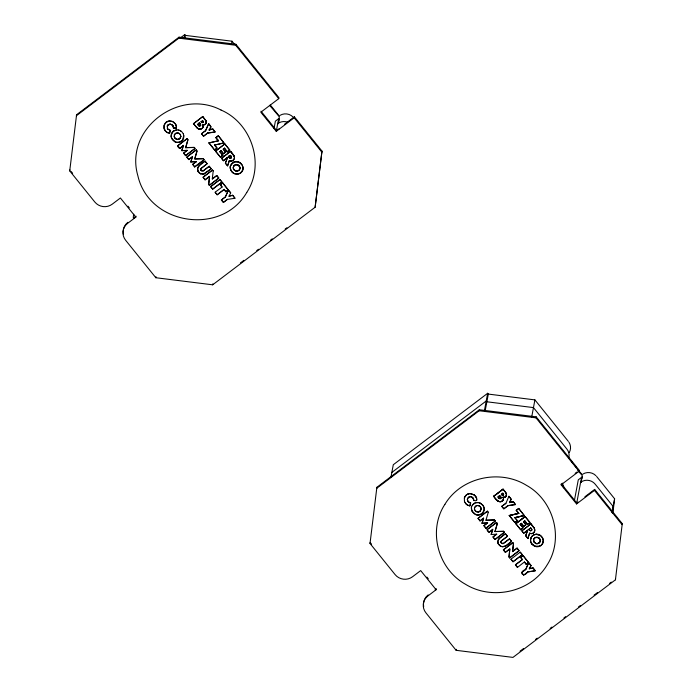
<?xml version="1.0" encoding="UTF-8"?>
<svg xmlns="http://www.w3.org/2000/svg" width="692" height="692" viewBox="0 0 692 692"><rect width="100%" height="100%" fill="white"/><g stroke="black" fill="none" stroke-linecap="round" stroke-linejoin="round"><path stroke-width="1.04" d="M203.093 126.541L203.128 125.736M203.24 125.728L202.998 127.285M503.387 499.122L503.421 498.327M503.491 499.14L503.534 498.318M202.981 170.985L201.017 170.388L200.706 168.787M200.758 169.661L200.81 168.822M502.842 543.661L501.302 543.038L500.999 541.378M501.043 542.243L501.103 541.412M205.074 179.834L209.468 176.469L208.638 184.435L209.347 185.309L218.854 178.086L216.786 175.517L212.262 179.098L213.222 170.933L212.505 170.042L203.007 177.23L205.074 179.834L209.607 176.235L208.75 184.401L209.365 185.162M512.798 542.632L513.395 543.583L512.556 551.688L517.071 548.107L519.147 550.702L509.641 557.899L508.931 557.017L509.762 549.059L505.368 552.415L503.3 549.82L512.798 542.632L513.507 543.549L512.686 551.455L517.071 548.107M135.822 217.141L120.391 197.999L112.26 204.157A12.456 12.075 10.6 0 1 94.778 201.977L69.728 170.898L76.578 114.742L179.038 37.169L235.877 44.253L278.928 97.667L278.746 98.662L260.841 112.216L276.272 131.35L294.169 117.804L294.36 116.81L321.979 151.081L315.128 207.245L212.669 284.81L155.83 277.726L125.633 240.262A12.456 12.075 10.6 0 1 127.683 223.3L135.822 217.141L136.004 216.146A10.38 10.069 10.6 0 0 133.807 218.438M315.128 207.245L321.979 151.081M436.116 589.731L420.684 570.589L412.553 576.747A12.456 12.075 10.6 0 1 395.071 574.568L370.021 543.488L376.872 487.324L479.331 409.759L536.17 416.843L579.221 470.257L579.04 471.252L561.134 484.798L576.566 503.94L594.463 490.394L594.653 489.4L622.272 523.671L615.422 579.827L512.962 657.4L456.123 650.316L425.926 612.852A12.456 12.075 10.6 0 1 427.976 595.89L436.116 589.731L436.297 588.736A10.38 10.069 10.6 0 0 435.104 589.8M612.403 512.798L613.173 506.483L595.172 484.158A10.38 10.069 10.6 0 0 580.605 482.341M612.827 513.516L614.608 498.785L596.608 476.459M466.469 494.728L464.341 497.816L464.444 501.345M205.957 123.124L206.121 122.225M206.06 123.159L206.225 122.225M506.25 495.714L506.414 494.815M506.354 495.749L506.518 494.815M76.578 114.742L76.397 115.737L178.856 38.164L179.038 37.169M69.728 170.898L69.918 169.903M184.046 38.449L184.764 34.6L185.404 35.396L232.01 41.209L234.683 44.53M184.868 38.285L185.404 35.396M169.488 133.201L170.249 130.39L167.715 129.084L167.196 126.005M176.469 126.748L176.495 128.081L173.467 127.934M179.721 148.365L183.198 145.701L181.711 150.648L187.013 150.432L183.527 153.088L185.594 155.657L195.083 148.451L194.21 147.361L185.741 147.612L188.016 139.672L187.134 138.582L177.645 145.796C179.989 153.935 186.416 137.63 181.866 150.51M155.83 277.726L156.011 276.731M179.738 148.218L177.809 145.787L187.134 138.582M185.594 155.657L194.936 148.434L194.158 147.465L185.603 147.69M198.31 128.989L193.423 123.634L196.666 127.613M193.578 123.652L202.825 116.524L205.723 120.59M198.604 125.563L197.661 124.283L198.682 125.494M196.087 161.729L190.802 161.893M196.424 161.608L190.949 161.781M192.281 156.998L190.793 161.919M190.94 161.807L192.48 156.686L188.821 159.454L186.892 157.058L196.199 150L196.978 150.968L194.677 158.987L203.24 158.736L204.01 159.731L194.677 166.928L192.618 164.333L196.095 161.694M198.621 125.468L199.114 126.013C197.523 126.584 198.215 119.56 200.766 125.217M201.874 122.683L201.087 121.688L201.614 122.294M201.242 121.705L202.522 120.737L203.137 121.714M196.199 150.034L197.09 150.977L194.824 158.883L203.292 158.632L204.166 159.748L194.677 166.928M202.505 120.84L201.069 121.783M202.644 124.646L203.197 124.915M207.6 133.141L203.535 136.307L201.502 133.651L203.552 136.203M201.649 133.668L205.636 130.658M210.93 126.705C204.192 119.11 214.485 127.812 209.365 129.759M212.894 129.023L209.148 130.001L212.894 129.023L215.229 132.042L207.539 133.141M205.135 161.288L207.228 163.727L200.983 168.537M214.65 145.156L217.089 148.071L214.606 150.034L208.941 142.889L218.326 140.787M231.465 44.098L232.01 41.209M209.235 166.383L211.337 168.813L204.235 173.969M218.369 135.814L223.853 142.907L214.459 145.095L224.035 142.967L218.369 135.814L215.895 137.777L218.352 135.917M214.606 150.034L216.942 148.045L214.485 145M215.489 151.133L220.367 157.058L222.807 155.293L220.367 157.058L215.489 151.133L224.9 143.919L229.744 150.043L227.296 151.894L224.502 148.261L223.213 149.238L225.523 152.11L223.481 153.659M209.347 185.309L218.707 178.069L216.76 175.664M215.653 151.046L224.9 143.919M278.746 98.662L235.695 45.248L235.877 44.253M205.091 179.686L203.154 177.256L212.505 170.042M218.335 136.065C211.596 137.042 223.646 145.095 215.913 137.673M213.222 170.933L212.487 170.189M212.392 178.865L216.786 175.517M212.643 189.219L222.045 182.074L219.978 179.505L210.576 186.65L212.669 189.037M223.464 153.806L221.189 150.683L219.848 151.782L221.163 150.778L223.464 153.806L225.678 152.128L223.231 149.135L224.519 148.157L227.296 151.894M221.189 150.683L219.995 151.799L222.807 155.293M220.341 157.162L222.677 155.172L219.866 151.686M215.238 192.264L217.158 194.815L215.091 192.212L222.175 187.013L220.272 184.79L222.738 182.922L228.308 189.868L225.843 191.736L224.122 189.383L217.167 194.789L224.096 189.565M223.378 149.152L224.519 148.157M223.386 160.76L227.642 157.318L223.386 160.76L221.466 158.26L230.687 151.263L234.424 156.842M220.428 184.842L222.738 182.922M227.391 157.724L225.333 163.182L227.599 165.994L229.372 160.665L230.574 161.124A3.572 3.46 10.6 0 0 233.135 160.414L234.519 157.767M222.02 186.987L220.272 184.816M229.744 150.043L227.313 151.799M231.509 157.179L231.37 157.715C229.831 159.748 226.742 155.614 230.419 155.337L231.491 157.283M223.404 160.613L221.622 158.278L230.687 151.263M229.355 160.76L230.609 160.916A3.46 3.356 10.6 0 0 233.083 160.233M230.419 155.337L231.102 156.47M228.974 196.217L232.711 195.3L228.974 196.217L230.765 192.886L228.412 189.971L225.35 196.9L221.302 199.962L223.386 202.332M212.669 284.81L212.851 283.815M230.626 192.93L228.438 190.17L225.436 196.96M234.856 198.171L232.668 195.412M273.997 128.582L275.39 121.152L278.642 118.687L276.272 131.35M279.205 118.955L278.305 123.747L279.308 116.723L269.577 105.296M376.872 487.324L376.69 488.318L479.149 410.754L479.331 409.759M370.021 543.488L370.211 542.493L371.561 544.172M390.885 477.584L393.29 464.73L487.661 393.281L488.301 394.085L534.907 399.889L568.331 441.366M484.487 410.261L487.661 393.281M485.127 411.057L488.301 394.085M469.781 505.791L470.672 502.911L468.017 501.639M464.444 501.319L465.604 503.491A6.513 6.314 10.6 0 0 468.631 505.601L469.859 505.887M474.193 494.832C479.919 499.295 474.747 504.373 472.411 497.314M476.684 500.532L476.658 499.347M487.306 523.014L482.004 523.238L487.635 522.901L483.829 525.652L485.888 528.247L495.377 521.033L494.503 519.943L485.888 520.306L488.31 512.262L487.428 511.172L477.938 518.386L480.032 520.773M456.123 650.316L456.305 649.321M483.492 518.317L480.014 520.946M482.151 523.126L483.691 518.005L480.032 520.799L478.094 518.369L487.428 511.172M486.035 520.202L494.503 519.943M488.189 512.314L487.41 511.319M485.888 528.247L495.23 521.015L494.451 520.055M503.309 499.771C500.766 504.684 494.797 499.615 493.716 496.225L503.119 489.106L505.567 492.272M493.872 496.242L503.119 489.106L493.699 496.32M496.38 534.319L492.903 536.949L494.97 539.518L504.312 532.286L503.534 531.326L494.97 531.577L497.392 523.533L496.51 522.443L487.021 529.648C489.322 537.788 495.801 521.5 491.242 534.371M498.915 498.05L499.46 498.508L497.955 496.865L498.975 498.084M500.956 497.34C500.057 493.638 496.302 497.79 500.022 498.785L501.077 497.704M500.022 498.785L500.601 498.37M503.318 495.204L502.539 495.455L501.38 494.278L501.908 494.875M501.518 494.391L502.833 493.18L501.363 494.373M505.93 496.32L504.399 497.349L502.937 497.237L504.425 497.453M507.876 505.826L503.828 508.888L501.769 506.336L503.845 508.793L507.85 505.627L515.35 504.451L513.187 501.605L509.641 502.444L511.241 499.192L508.897 496.276L505.913 503.343L501.942 506.259M496.718 534.198L491.086 534.509L492.574 529.553L489.097 532.217M508.897 496.276L511.12 499.209L509.442 502.591L513.127 501.821M503.525 531.352L495.117 531.465M509.442 502.591L513.17 501.709M501.579 540.815L507.539 536.257L505.454 533.67L498.655 539.215M524.328 515.557L518.663 508.404L524.147 515.488L514.753 517.685L524.328 515.557L514.96 517.651L517.382 520.652L514.9 522.624L509.234 515.471L518.619 513.377M509.424 515.54L518.81 513.438L516.344 510.385M531.733 416.869L534.907 399.889M509.528 538.964L511.63 541.404C508.681 544.985 501.233 550.019 498.292 543.661M518.663 508.404L516.189 510.367L518.645 508.499M520.289 524.389L523.117 527.78L520.635 529.743L515.799 523.619L525.193 516.5L530.055 522.529L527.589 524.484L524.796 520.851L523.507 521.82L525.816 524.7L523.775 526.24M509.641 557.899L519 550.659L517.054 548.254M515.947 523.636L525.193 516.5M579.04 471.252L535.989 417.838L536.17 416.843M511.016 559.257L512.954 561.653M512.962 561.627L510.878 559.205L520.272 552.095L522.33 554.69L512.936 561.8L522.339 554.655M523.758 526.387L521.483 523.273L520.133 524.372L521.457 523.368L523.758 526.387L525.972 524.718L523.524 521.725L524.813 520.747L527.589 524.484M520.635 529.743L522.97 527.762L520.159 524.268M534.786 530.461L534.388 528.29L530.98 523.853L521.759 530.851L523.714 533.099M517.452 567.405L515.531 564.819L522.477 559.568L520.566 557.38L522.313 559.577L515.384 564.802L517.452 567.405L524.415 561.973L526.145 564.291L528.601 562.423L523.031 555.512L520.566 557.406M520.721 557.423L523.014 555.659L528.446 562.406L526.154 564.17M523.68 533.35L527.702 530.219L525.626 535.772L527.935 529.908L523.697 533.203L521.915 530.868L530.98 523.853M522.183 554.673L520.254 552.242M525.747 535.755L527.849 538.359L529.596 533.125L530.902 533.506A3.46 3.356 10.6 0 0 533.376 532.823M531.586 530.159L530.427 530.894L528.861 529.319L529.709 530.332M529.017 529.337L530.712 527.918L531.716 529.415M525.643 535.669L527.909 538.48M524.415 561.973L526.162 564.144M523.671 574.948L521.751 572.535L525.738 569.525C517.746 571.817 523.697 578.59 527.659 571.903L535.158 570.727L533.004 567.89L529.458 568.651L531.058 565.468L528.705 562.561L525.643 569.481M532.961 568.002L529.276 568.772M530.92 565.511L528.731 562.76L525.73 569.551M561.134 484.798L561.324 483.803L576.747 502.946A10.38 10.069 10.6 0 1 578.105 502.081M574.455 500.299L578.287 479.833L581.539 477.368L576.566 503.94M581.565 480.516L581.202 482.428L582.206 475.404L577.837 470.638M581.92 478.596L582.275 476.684M612.013 512.668L614.608 498.785M622.272 523.671L622.082 524.666L594.463 490.394M615.422 579.827L615.603 578.832M203.249 122.423L203.015 121.178M503.542 495.005L503.638 494.555M534.492 531.387L534.7 530.349M197.8 167.611L197.99 171.14M467.316 499.399C467.437 496.977 470.621 495.783 472.402 497.34M467.42 499.408L468.553 497.34M497.73 541.386L499.486 538.186M171.408 133.686L171.097 136.834M230.177 167.006L231.344 163.987M230.28 167.014L230.661 165.414M471.33 507.833L471.702 506.276M530.53 541.187L530.851 537.961M530.574 539.604L531.724 536.637M242.546 170.362L242.935 168.753M242.65 170.396L243.039 168.761M483.708 511.189C486.303 504.736 476.598 499.036 472.48 504.909M543.229 541.343L542.07 544.327M542.943 542.986L543.272 539.76M174.315 134.871L174.384 137.362L176.296 139.213M233.247 167.473L233.879 165.838M233.36 167.481L233.567 166.608M474.608 507.461L474.427 509.122M533.541 540.054L534.172 538.419M180.525 137.397L180.724 136.584M180.837 136.601L179.583 138.789M239.666 169.159L239.986 168.294M239.769 169.194L239.96 167.455M481.13 509.191L480.499 510.757M539.959 541.741L540.167 540.867M540.063 541.784L540.279 540.885M200.784 125.122L199.728 126.195M500.852 498.171L500.965 497.704M231.275 157.672L231.396 157.17M531.568 530.254L531.629 529.345M531.664 530.306L531.802 529.769M469.859 505.913L470.672 502.911M203.111 126.437L202.505 127.916M503.188 499.832L503.404 499.027M503.292 499.875L503.517 499.044M185.594 147.716L187.895 139.697L187.117 138.729M494.97 531.577L497.271 523.559L496.493 522.59L487.185 529.639L489.114 532.07M482.004 523.238L483.492 518.291M229.303 160.535L227.556 165.777L225.454 163.165L227.642 157.318M527.892 538.584L529.665 533.255M464.453 497.842L464.894 496.718M221.068 110.054C179.098 87.979 124.127 128.885 137.864 175.742C148.988 224.952 221.431 236.223 246.75 192.463M246.707 192.523C265.313 164.402 251.628 123.159 221.042 110.045M444.844 504.433C427.552 530.747 438.079 569.083 465.335 584.178C491.995 600.751 530.842 592.283 547.043 565.044C564.283 538.731 553.738 500.446 526.517 485.369C499.849 468.787 461.002 477.255 444.809 504.494M205.524 130.693L208.603 123.695M205.619 130.753L208.629 123.894M205.636 123.73L205.982 123.029M206.086 123.064L205.135 124.482M505.904 496.415L506.267 495.61M506.371 495.645L505.428 497.072M209.148 130.001L210.826 126.619M529.268 568.798L531.058 565.468M200.697 168.848L207.09 163.649L205.143 161.227L199.253 165.734M500.991 541.438L501.518 540.677M233.758 159.644L234.32 158.736M534.051 532.226L534.613 531.326M167.196 126.03L168.191 124.672M167.672 125.347L167.386 128.34M197.791 167.672L199.27 165.673M497.981 540.218L498.664 539.154M171.4 133.712L172.187 132.293M230.644 165.518L234.026 161.954M471.693 506.302L472.48 504.875M530.833 538.065L531.638 536.568L534.319 534.544M182.636 139.974L183.726 135.494M242.572 170.267L240.608 172.81M242.667 170.301C241.292 174.168 236.05 175.465 232.953 172.81M483.708 511.154L481.744 513.741L478.743 514.917M542.156 544.388L542.961 542.891M174.306 134.905C175.612 131.324 181.33 132.959 180.828 136.627M233.55 166.703L234.579 165.293M474.6 507.487C475.75 504.33 480.724 505.143 481.096 508.386M474.703 507.53L475.724 506.189L477.272 505.584M533.74 539.258L534.259 538.488M180.119 138.106L180.534 137.362M239.787 169.099L238.714 170.552M480.828 509.952L479.807 511.293M539.552 542.45L539.976 541.646M540.08 541.68L539.007 543.142M202.592 127.977L203.015 127.19M502.799 500.498L503.205 499.728M464.79 496.7L466.538 494.806M503.465 494.867L502.591 495.256M231.292 157.568C229.848 159.333 227.062 155.761 230.401 155.484L231.189 156.418M531.344 530.678L531.681 530.21M500.973 498.119L499.486 498.413M204.114 124.967L205.723 123.79M505.368 496.986L506.016 496.38M167.672 125.373L170.578 124.076L173.087 125.918M233.066 160.336L233.861 159.601M533.359 532.927L534.155 532.191M172.187 132.319L173.381 131.099L171.149 135.251L171.694 138.365M182.645 139.948L179.998 141.972L176.849 142.336M231.318 164.082L232.538 162.793M240.591 172.913L241.88 171.702M472.567 504.97L475.205 502.946L478.362 502.6M531.612 536.672L532.892 535.47M531.707 536.732L532.875 535.565M540.902 545.4L542.087 544.223M542.173 544.293L540.954 545.581L537.883 546.818M180.214 138.141L178.77 139.101M233.861 165.933L234.51 165.215M238.645 170.474L239.363 169.834M479.867 511.379L480.507 510.722M534.155 538.523C535.539 536.326 539.206 536.897 539.985 539.319M534.241 538.584L534.873 537.883M538.938 543.056L539.656 542.416M201.917 128.496L202.522 127.812M201.977 128.582L202.609 127.873M502.816 500.402C501.363 502.262 498.335 501.925 496.977 500.1M502.902 500.463L501.415 501.527M166.244 122.225L164.16 125.261L164.255 128.729M180.474 37.844L184.764 34.6M193.405 123.738L202.825 116.524M197.644 124.378L199.417 122.951M201.476 133.755L205.55 130.589M203.552 136.16L207.557 133.037L215.056 131.869L212.833 129.24M196.217 149.853L186.728 157.067L188.804 159.636L192.48 156.712M196.424 161.582L192.765 164.376L194.703 166.781M205.161 161.08C200.974 162.914 194.028 168.822 199.53 173.216M227.331 151.652L229.606 149.93L224.865 144.161M203.301 170.734L209.261 166.175M203.362 170.82L209.244 166.322L211.181 168.796L203.033 174.254M284.594 124.197L294.36 116.81M225.445 196.935L221.457 199.979L223.378 202.367L227.365 199.322M223.36 202.514L227.417 199.417L235.055 198.249L232.711 195.3M240.401 262.96L243.852 260.348M256.767 250.573L258.488 249.267M270.537 240.141L272.259 238.844M285.173 229.061L286.903 227.755M391.845 472.428L486.216 400.988L486.865 401.784L533.463 407.597L566.886 449.065A10.38 10.069 10.6 0 1 568.616 458.433M497.937 496.968L499.711 495.541M501.769 506.336L505.93 503.24M487.635 522.927L483.976 525.695L485.905 528.1M575.156 473.337L576.782 472.1M496.718 534.172L493.059 536.966L494.996 539.371M514.917 522.477L517.235 520.635L514.77 517.581M494.97 539.518L504.459 532.304L503.586 531.214M515.774 523.714L525.176 516.604M499.477 538.246L505.454 533.67M501.501 540.737L507.374 536.291L505.437 533.817M527.624 524.242L529.899 522.512L525.159 516.751M509.554 538.757L502.833 543.713M503.655 543.41L509.537 538.904L511.483 541.326L505.601 545.832M528.844 529.423L530.712 527.918M512.781 542.779L503.447 549.872L505.385 552.268L509.9 548.825L509.044 556.991L509.658 557.752M584.887 496.787L594.653 489.4M523.654 575.095L527.702 572.007M520.038 651.189L523.481 648.586M535.53 639.46L537.251 638.154M550.166 628.379L551.887 627.073M563.945 617.947L565.667 616.641M578.581 606.867L580.303 605.561M594.082 595.129L597.525 592.525M609.574 583.399L611.304 582.093M278.054 123.427L278.539 123.09M580.951 482.116L581.436 481.77M176.183 133.175L174.816 134.239L174.246 136.523M179.583 138.763L177.974 139.447M234.493 165.31C236.37 163.537 239.735 165.068 239.942 167.559M234.562 165.397C236.154 163.9 238.887 164.826 239.692 166.737M237.918 170.794L238.671 170.37M234.683 170.44L237.105 171.209L238.731 170.457M479.807 511.267L478.267 512.037M479.098 511.821L479.876 511.353M534.786 537.9L535.625 537.459M173.381 131.134C176.633 128.478 181.728 130.234 183.337 133.928M173.45 131.22L176.477 129.958M232.512 162.897L234.06 162.049M232.581 162.983L235.635 161.651L238.809 162.11M240.678 172.896L237.581 174.125M532.805 535.487L534.354 534.639M539.431 546.325L540.971 545.486M166.236 122.25L169.237 121.048L172.386 121.524M466.469 494.754L469.522 493.5L474.193 494.858M466.529 494.841L467.982 493.993M505.67 545.858L502.107 546.741M168.182 124.698L169.748 124.058M201.934 128.401L201.121 128.937L202.003 128.478M468.475 497.288L470.863 496.692L473.034 497.946M203.318 170.673L201.709 170.915M205.091 124.3L203.214 124.802M505.454 496.968L503.214 497.375L503.404 498.422M230.574 158.2L231.067 157.992M531.292 530.496L530.063 530.539M203.024 122.614L201.891 122.588M200.369 125.875L199.132 125.918M535.565 537.459L538.843 537.909M535.608 537.554L537.234 537.355M178.813 139.204L176.296 139.187M237.962 170.898L235.488 170.777L234.026 169.799M479.063 511.691C477.117 512.677 474.773 511.128 474.435 509.096M234 162.049C237.771 160.276 242.416 163.286 242.961 167.274M534.293 534.639C537.546 533.099 541.395 535.141 542.762 538.272M534.336 534.734C538.082 533.212 542.476 535.997 543.151 539.872M178.458 142.465C182.403 142.05 185.162 137.526 183.337 133.893M239.155 173.631L234.458 173.562M539.449 546.222L534.752 546.144L532.053 544.094M539.492 546.317L536.265 546.784L531.975 544.154M169.237 120.918C164.48 121.282 162.153 127.415 165.31 130.9M201.138 128.842L198.37 128.798L196.684 127.518M201.182 128.937L199.279 129.257L196.606 127.588M467.939 493.924L471.131 493.664M500.524 501.752L501.475 501.527M204.209 173.813L200.628 173.804L197.903 171.123M208.923 142.984L218.534 140.753M509.217 515.575L518.827 513.343M503.231 543.471L501.311 542.978M502.833 543.609L503.274 543.566M507.833 505.731L515.523 504.624L513.187 501.605M527.659 571.938L535.357 570.805L533.004 567.89M204.131 124.871L203.059 125.157M181.719 150.622L187.342 150.311L183.683 153.114L185.612 155.51M230.618 158.209L229.355 157.715M530.911 530.79L529.648 530.306M176.503 128.055L173.363 128.072L173.225 126.55M176.979 132.994L177.809 132.976M236.119 164.757L238.489 165.405L239.839 167.576M236.275 171.097L237.122 171.106M478.25 511.898L476.632 511.673M536.585 543.583L537.407 543.592M199.296 129.153L200.265 129.17M235.609 161.755L237.209 161.781M535.893 534.233L540.564 535.547M178.458 142.44C175.007 142.872 171.754 140.13 171.106 136.8M235.989 174.099L237.615 174.133M478.752 515.021C474.764 515.497 471.01 511.786 471.338 507.798M169.229 120.944C172.256 120.616 175.387 122.648 176.226 125.598M169.756 124.188L170.561 124.179M203.033 174.09L200.671 173.709M503.318 546.68L500.965 546.291M502.946 495.377L502.184 495.178M178.856 38.164L235.695 45.248M479.149 410.754L535.989 417.838M177.818 132.899L179.418 133.556M478.103 505.558L478.899 505.809M177.135 139.334L175.595 138.668M499.589 501.743L497.712 500.956M178.078 129.984L179.626 130.451M478.38 502.496L479.963 502.937M175.258 141.964L176.841 142.405M471.131 493.638L474.124 494.944M475.551 514.545C480.352 516.915 486.156 511.319 483.63 506.483M529.57 533.221L530.868 533.714A3.572 3.46 10.6 0 0 533.428 533.004L534.596 531.421L534.734 529.328M469.124 502.556L470.534 503.006M202.298 122.666L201.631 122.19M538.039 537.572L538.783 537.987M478.942 505.705L479.712 506.146M235.427 170.976L233.541 169.03M535.046 542.943L535.781 543.367M475.888 511.25L476.624 511.699M171.331 124.43L172.04 124.837M238.783 162.11L241.543 164.194M179.678 130.321L181.14 131.169M479.919 503.032L482.609 505.082M172.429 121.42L175.794 124.491M234.398 173.753L231.656 171.668L230.747 170.076M175.301 141.895L171.694 138.339M534.691 546.343L531.949 544.258L531.041 542.666M475.594 514.485L471.987 510.93M199.538 173.156L200.619 173.865M500.913 546.446L498.197 543.704L497.738 541.326M468.596 502.063L469.176 502.435M201.104 170.319L201.753 170.812M172.048 124.811L172.74 125.364M538.8 537.892L539.509 538.549M479.651 506.198L480.283 506.847M234.112 169.739L234.752 170.362M174.868 138.106L175.595 138.694M534.406 542.329L536.568 543.687L538.964 542.961L537.399 543.8L535.72 543.566L533.939 541.568M475.248 510.635L475.888 511.284M240.21 163.044L241.456 164.255M231.682 171.573L232.996 172.827M497.756 500.973L493.716 496.225M474.132 494.91L475.984 497.124M199.607 173.069L197.999 171.08M167.724 129.058L170.379 130.33L169.566 133.331L168.338 132.985A6.513 6.314 10.6 0 1 165.319 130.875M468.588 502.089L467.463 500.152M571.315 461.322L572.656 462.991M574.671 465.482L576.012 467.152M577.353 468.813L582.05 474.643M294.169 117.804L321.789 152.076M270.434 105.141L279.153 115.953M261.031 111.222L276.454 130.364A10.38 10.069 10.6 0 1 279.283 128.85M202.782 116.766L205.187 119.742M230.67 151.366L233.438 154.8M503.075 489.356L505.471 492.332M530.963 523.948L533.731 527.382M230.652 151.513L233.974 155.847M530.946 524.095L533.644 527.442M202.54 120.59L202.998 121.282M502.833 493.18L503.292 493.872M502.816 493.327L503.196 493.924M530.695 528.022L531.482 528.999L530.678 528.169M516.206 510.263L518.81 513.438M208.941 142.889L214.624 149.939M509.234 515.471L514.917 522.529M515.799 523.619L520.661 529.648M222.72 183.077L228.152 189.85L225.843 191.736L224.122 189.383M127.959 206.164L129.3 207.825M426.903 577.085L428.253 578.746M71.267 171.59L72.625 173.268M499.693 495.636L500.653 496.847M199.4 123.055L200.36 124.257M199.382 123.202L200.654 125.217M228.568 156.729L229.415 157.75M465.024 502.383L465.69 503.421A6.401 6.211 10.6 0 0 468.666 505.506M164.731 129.793L165.397 130.84A6.401 6.211 10.6 0 0 168.381 132.89M533.662 527.347L534.371 528.394M505.584 492.168L506.423 494.027M505.497 492.228L506.112 493.128M233.368 154.757L234.078 155.804M205.29 119.586L205.818 120.546M472.947 497.989L473.285 498.551M531.145 542.623L532.036 544.189M231.759 171.504L230.254 168.493M482.705 504.987L483.63 506.509M241.473 164.16L242.477 165.691M533.835 541.611L534.38 542.424M534.302 542.485L533.558 539.959M234.086 169.834L233.403 168.191M174.955 138.071L174.246 136.497M539.44 538.506L539.89 539.362M480.291 506.821L480.75 507.599M179.998 134.231L180.456 135.009M500.567 496.908L500.861 497.384M200.291 124.214L200.663 124.759M503.309 493.768L503.525 494.261M503.214 493.828L503.43 494.304M468.008 501.674L467.325 499.373M202.92 121.238L203.232 121.671M167.291 128.357L167.801 129.023M502.954 497.133L503.248 497.782M202.661 124.543L202.955 125.191M531.413 528.956L531.612 529.449M231.119 156.375L231.318 156.859M500.947 542.208L501.389 542.969M200.654 169.618L201.095 170.379M164.255 128.695L164.722 129.828M475.992 497.098L476.52 498.188M175.699 124.508L176.356 126.792M173.095 125.892L173.467 127.968M173 125.935L173.225 126.584M506.016 493.18L506.319 494.053M205.835 120.443L206.13 121.446M205.74 120.486L206.026 121.463M534.285 528.333L534.613 529.449M234 155.752L234.32 156.859M497.799 542.58L498.179 543.765M530.652 541.066L531.119 542.718M530.548 541.083L531.024 542.762M471.987 510.956L471.442 507.816M230.73 170.171L230.194 166.91M542.788 538.177L543.255 539.855M242.39 165.63L242.857 167.282M533.921 541.672L533.67 539.968M474.539 509.078L474.781 509.874M233.29 168.199L233.524 169.125M540.002 539.224L540.236 540.149M539.907 539.267L540.132 540.158M480.758 507.573L481.009 509.208M180.465 134.983L180.716 136.618M503.369 497.643L503.508 498.413M203.076 125.053L203.214 125.832M202.972 125.096L203.111 125.84M503.551 494.166L503.62 494.65M503.447 494.2L503.508 494.65M203.154 121.61L203.327 122.069M500.982 497.245L501.06 497.808M500.878 497.28L500.947 497.799M476.425 498.188L476.65 499.382M176.235 125.572L176.469 126.783M531.733 529.319L531.785 529.864M231.336 156.764L231.379 157.274M473.518 499.14L473.657 500.662M506.44 493.932L506.501 494.918M506.336 493.95L506.388 494.91M206.147 121.342L206.207 122.328M206.043 121.36L206.104 122.32M234.441 156.747L234.502 157.871M234.337 156.764L234.389 157.863M497.851 541.334L497.903 542.563M530.487 539.492L530.634 541.17M230.306 166.919L230.341 168.58M543.168 539.777L543.315 541.455M242.978 167.17L243.022 168.865M242.875 167.187L242.909 168.857M474.522 508.274L474.539 509.113M233.265 167.369L233.273 168.303M540.253 540.045L540.262 540.98M481.104 508.352L481.122 509.217M239.856 167.473L239.856 168.381M176.365 126.766L176.382 127.977M582.88 474.072A10.38 10.069 10.6 0 1 595.942 475.707M568.919 442.179A10.38 10.069 10.6 0 1 569.248 452.533M562.345 483.146A65.593 63.621 10.6 0 1 564.101 488.094M562.163 484.141A65.593 63.621 10.6 0 1 563.262 487.09M423.677 606.702A12.456 12.075 10.6 0 1 428.166 594.895M279.983 115.391A10.38 10.069 10.6 0 1 293.045 117.017M133.348 218.11A10.38 10.069 10.6 0 1 133.824 214.209M277.708 123.652A10.38 10.069 10.6 0 1 287.336 122.077M123.384 234.121A12.456 12.075 10.6 0 1 127.873 222.305M210.731 186.641L212.66 189.072L221.898 182.057L219.961 179.652L210.723 186.667"/></g></svg>
